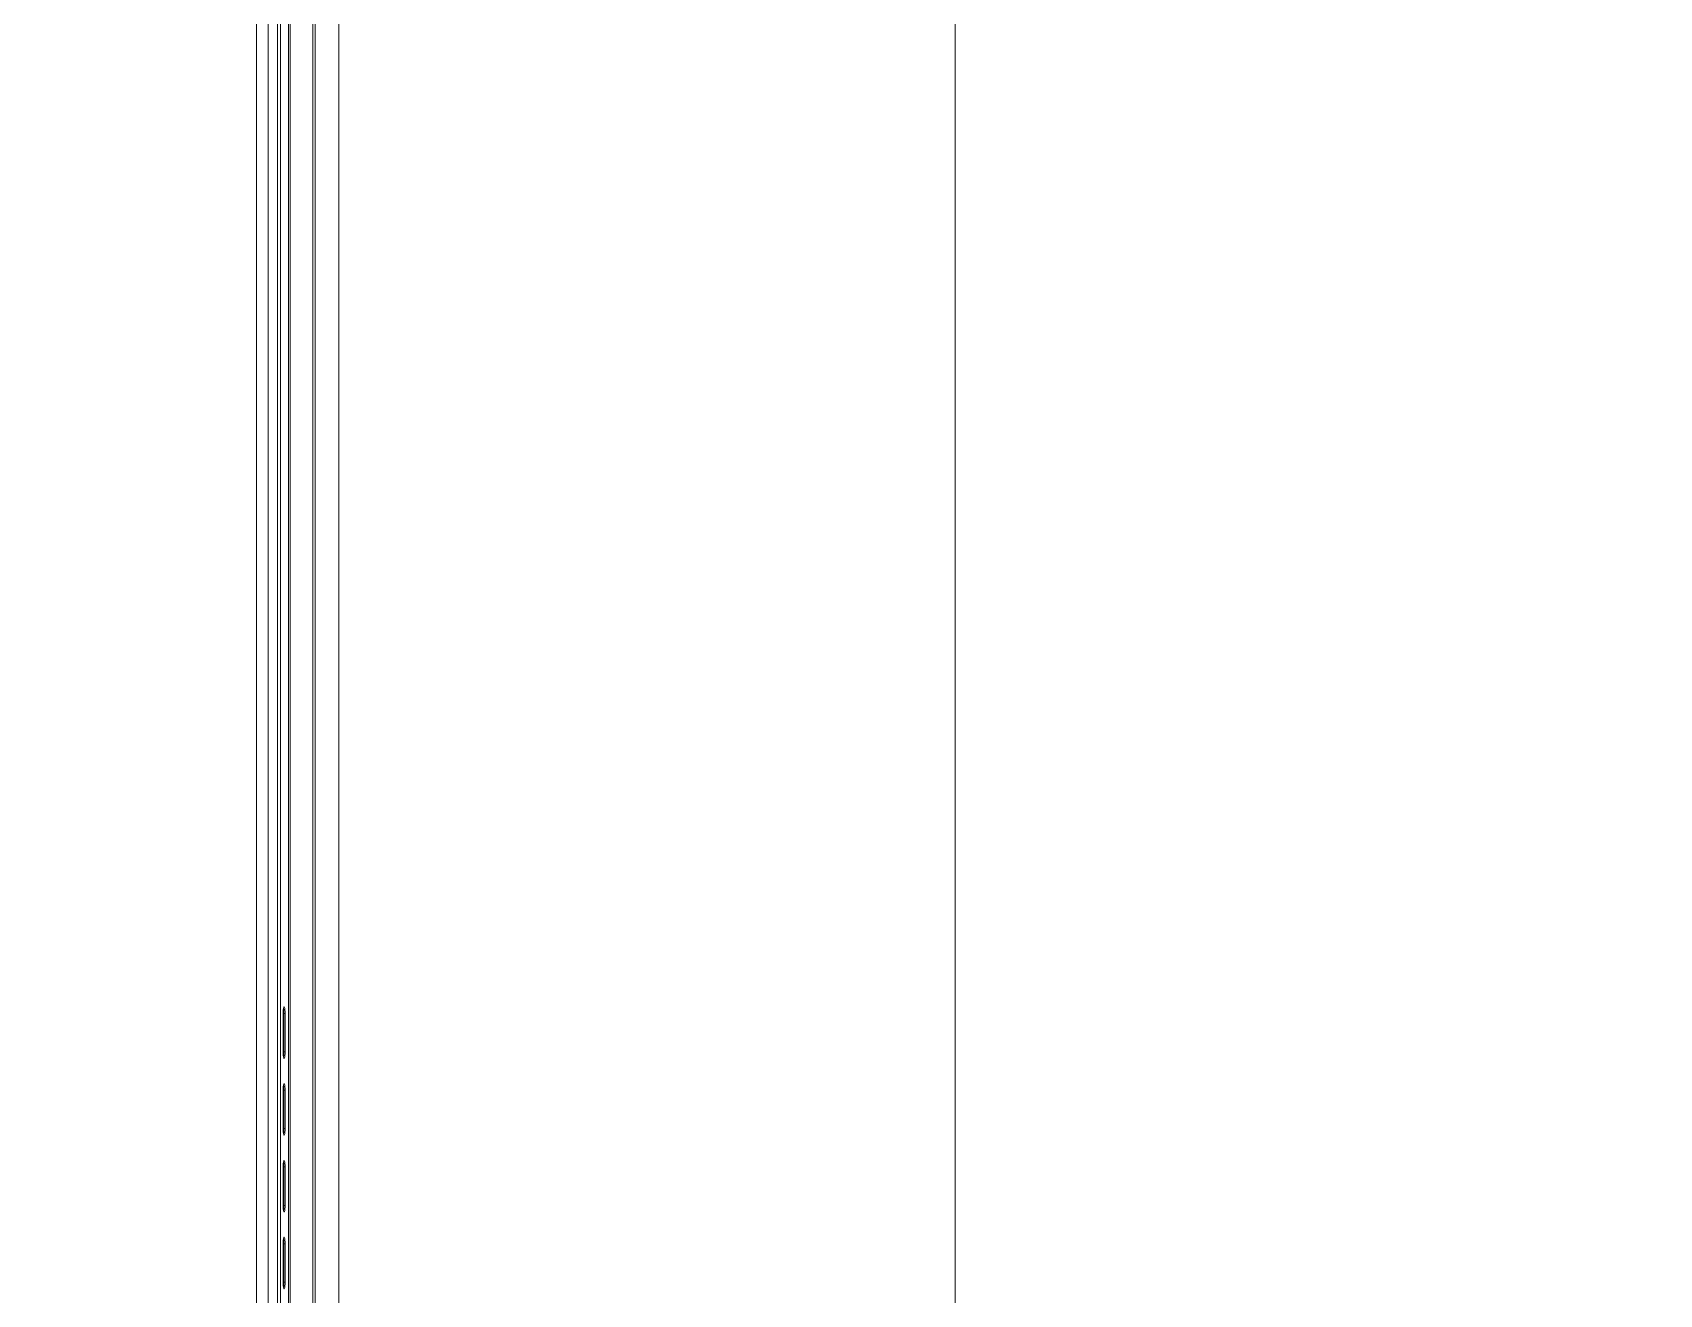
# Model space of a CAD drawing. Header units: inches. Extents: x 1518 to 2565, y 62 to 679.
# Drawn here: x 2123.65 to 2166.02, y 613.26 to 646.13 of the extents above; entities that cross this region are included whole.
import ezdxf

# ---------------------------------------------------------------- set-up
doc = ezdxf.new("R2010")
doc.units = ezdxf.units.IN
doc.header["$LTSCALE"] = 50
doc.header["$MEASUREMENT"] = 0
for name, color, linetype, lineweight in [('E2-ECOFEET', 254, 'Continuous', 5), ('ECOFEET', 254, 'Continuous', 5), ('TEXT', 1, 'Continuous', 20)]:
    doc.layers.add(name, color=color, linetype=linetype, lineweight=lineweight)

# ---------------------------------------------------------------- blocks, each defined once
blk = doc.blocks.new('Z1')
at = {"layer": 'ECOFEET', "color": 1, "linetype": 'Continuous'}
for p, q in [((0.617, 204.498), (0.617, 134.498)), ((0.832, 134.498), (0.832, 204.498)), ((0.871, 204.498), (0.871, 134.498)), ((1.523, 204.498), (1.523, 134.498)), ((2.142, 134.498), (2.142, 204.498)), ((0.301, 138.393), (0.301, 202.248))]:
    blk.add_line(p, q, dxfattribs=at)
for points in [[(1.461, 134.498), (0.871, 134.498), (0.832, 134.498), (0.617, 134.498), (0.54, 134.498), (0.54, 204.498), (0.617, 204.498), (0.832, 204.498), (0.871, 204.498), (1.461, 204.498)], [(0.291, 203.06), (0, 203.06), (-38.449, 203.06), (-38.449, 137.56), (0, 137.56), (0, 203.06)], [(56.931, 203.06), (56.64, 203.06), (18.191, 203.06), (18.191, 137.56), (56.64, 137.56), (56.64, 203.06)], [(0.708, 153.998), (0.742, 153.998), (0.742, 152.998), (0.708, 152.998)], [(0.708, 151.998), (0.742, 151.998), (0.742, 150.998), (0.708, 150.998)], [(0.708, 149.998), (0.742, 149.998), (0.742, 148.998), (0.708, 148.998)], [(0.708, 147.998), (0.742, 147.998), (0.742, 146.998), (0.708, 146.998)]]:
    blk.add_lwpolyline(points, dxfattribs=at)
blk.add_lwpolyline([(1.461, 134.498), (1.461, 204.498), (1.523, 204.498), (2.142, 204.498), (2.143, 204.498), (2.143, 134.498), (2.142, 134.498), (1.523, 134.498)], close=True, dxfattribs=at)
at = {"layer": 'ECOFEET', "color": 1, "linetype": 'Continuous', "flags": 128}
for points in [[(0.742, 153.998), (0.741, 154.046), (0.738, 154.09), (0.733, 154.127), (0.727, 154.154), (0.719, 154.168), (0.712, 154.168), (0.705, 154.154), (0.699, 154.127), (0.694, 154.09), (0.691, 154.046), (0.69, 153.998), (0.69, 152.998), (0.691, 152.949), (0.694, 152.905), (0.699, 152.868), (0.705, 152.841), (0.712, 152.827), (0.719, 152.827), (0.727, 152.841), (0.733, 152.868), (0.738, 152.905), (0.741, 152.949), (0.742, 152.998)], [(0.742, 151.998), (0.741, 152.046), (0.738, 152.09), (0.733, 152.127), (0.727, 152.154), (0.719, 152.168), (0.712, 152.168), (0.705, 152.154), (0.699, 152.127), (0.694, 152.09), (0.691, 152.046), (0.69, 151.998), (0.69, 150.998), (0.691, 150.949), (0.694, 150.905), (0.699, 150.868), (0.705, 150.841), (0.712, 150.827), (0.719, 150.827), (0.727, 150.841), (0.733, 150.868), (0.738, 150.905), (0.741, 150.949), (0.742, 150.998)], [(0.742, 149.998), (0.741, 150.046), (0.738, 150.09), (0.733, 150.127), (0.727, 150.154), (0.719, 150.168), (0.712, 150.168), (0.705, 150.154), (0.699, 150.127), (0.694, 150.09), (0.691, 150.046), (0.69, 149.998), (0.69, 148.998), (0.691, 148.949), (0.694, 148.905), (0.699, 148.868), (0.705, 148.841), (0.712, 148.827), (0.719, 148.827), (0.727, 148.841), (0.733, 148.868), (0.738, 148.905), (0.741, 148.949), (0.742, 148.998)], [(0.742, 147.998), (0.741, 148.046), (0.738, 148.09), (0.733, 148.127), (0.727, 148.154), (0.719, 148.168), (0.712, 148.168), (0.705, 148.154), (0.699, 148.127), (0.694, 148.09), (0.691, 148.046), (0.69, 147.998), (0.69, 146.998), (0.691, 146.949), (0.694, 146.905), (0.699, 146.868), (0.705, 146.841), (0.712, 146.827), (0.719, 146.827), (0.727, 146.841), (0.733, 146.868), (0.738, 146.905), (0.741, 146.949), (0.742, 146.998)]]:
    blk.add_lwpolyline(points, dxfattribs=at)
at = {"layer": 'ECOFEET', "color": 1, "linetype": 'Continuous'}
for points in [[(0.699, 154.129, -0.044072), (0.708, 153.998), (0.708, 152.998, -0.04407), (0.699, 152.866)], [(0.699, 152.129, -0.04407), (0.708, 151.998), (0.708, 150.998, -0.04407), (0.699, 150.866)], [(0.699, 150.129, -0.044122), (0.708, 149.998), (0.708, 148.998, -0.044072), (0.699, 148.866)], [(0.699, 148.129, -0.044072), (0.708, 147.998), (0.708, 146.998, -0.044122), (0.699, 146.866)]]:
    blk.add_lwpolyline(points, format="xyb", dxfattribs=at)
blk = doc.blocks.new('*U215')
at = {"layer": 'E2-ECOFEET'}
blk.add_blockref('Z1', (60.859, 10.38), dxfattribs=at)

msp = doc.modelspace()

# ---------------------------------------------------------------- block references
at = {"layer": 'TEXT'}
msp.add_blockref('*U215', (2068.627, 456.206), dxfattribs=at)

doc.saveas('drawing.dxf')
